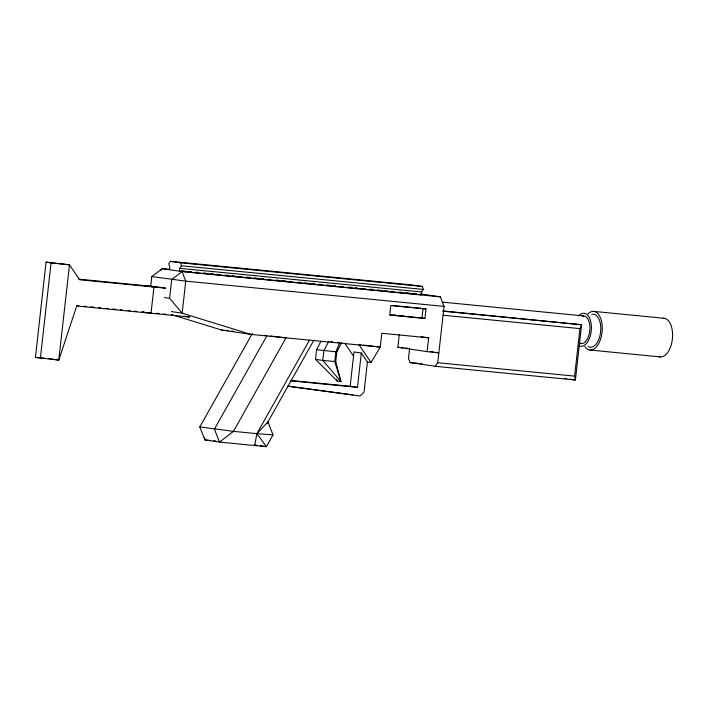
<?xml version="1.0" encoding="UTF-8"?>
<svg xmlns="http://www.w3.org/2000/svg" width="708" height="708" viewBox="0 0 708 708"><rect width="100%" height="100%" fill="white"/><g stroke="black" fill="none" stroke-linecap="round" stroke-linejoin="round"><path stroke-width="1.06" d="M183.717 316.157L189.682 317.042L76.712 305.998L58.791 360.089L35.4 357.416L46.091 262.137L69.481 264.81L79.65 279.757L165.672 288.174L155.733 286.696L78.455 279.138M40.374 358.159L51.056 262.88L46.091 262.137M150.76 285.952L151.813 276.562L162.176 268.642L169.876 269.394M169.495 269.606L169.805 266.845L168.654 263.872L170.424 261.323L412.313 284.979L422.251 286.457L423.402 289.439L421.632 291.979L421.322 294.74L179.434 271.093L179.743 268.332L181.522 265.783L180.363 262.81L170.424 261.323M435.588 352.31L438.845 352.788L427.119 351.646L428.667 337.831L381.789 333.256L380.24 347.062L250.862 334.406L182.16 313.175L169.593 298.298L171.699 279.518L182.062 271.598L440.358 296.856L444.049 306.396L437.73 362.735L435.243 366.293L410.1 362.549L408.489 358.381L409.605 348.433M341.61 342.628L336.831 351.929L335.751 361.602L340.964 381.656L337.309 381.108L315.502 359.337L316.582 349.672L320.883 341.3M361.319 353.026L357.469 387.356L350.159 386.267L354.009 351.938L361.319 353.026L367.417 362L364.036 392.188L360.053 395.984L287.793 386.152M427.119 351.646L397.878 347.292L399.312 334.539M423.057 308.529L425.986 308.962L424.924 318.441L421.995 318.007L423.057 308.529L414.269 307.67M435.243 366.293L575.409 380.001L574.604 376.116L579.94 328.618L581.604 324.76L443.235 310.936M254.659 445.527L256.898 433.65L309.458 340.141M339.353 343.477L335.849 351.929L334.769 361.593L340.964 381.656L322.813 360.425L315.502 359.337M328.671 341.46L323.892 350.761L322.813 360.425L335.751 361.602M199.806 426.942L233.463 431.358L256.898 433.65L267.951 421.88L273.031 434.854L266.385 446.677L219.507 442.093L204.886 439.916L199.806 426.942L252.367 333.433M266.934 423.703L313.865 340.194M367.417 362L371.072 362.54L380.24 347.062L363.142 345.088M160.92 270.447L162.176 268.642L182.062 271.598L185.753 281.138L182.16 313.175L171.327 311.555M336.831 351.929L316.582 349.672M273.031 434.854L256.898 433.65L266.385 446.677L260.119 445.739M35.4 357.416L44.71 358.239M180.363 262.81L422.251 286.457M181.522 265.783L423.402 289.439M179.743 268.332L421.632 291.979M181.593 270.792L184.885 271.111M189.284 271.545L191.487 271.757M195.886 272.191L198.081 272.403M203.577 272.943L205.78 273.155M211.276 273.695L213.471 273.908M217.869 274.341L220.073 274.554M225.569 275.093L227.764 275.306M232.162 275.739L234.366 275.952M239.862 276.492L242.065 276.704M246.455 277.138L249.756 277.456M254.154 277.89L256.358 278.102M261.854 278.642L264.049 278.855M268.447 279.288L270.651 279.501M276.147 280.041L278.341 280.253M282.74 280.687L286.041 281.005M290.439 281.439L292.634 281.651M298.139 282.191L300.334 282.404M304.732 282.837L306.927 283.05M312.432 283.589L314.626 283.802M319.025 284.227L322.326 284.554M326.724 284.988L328.919 285.2M333.318 285.625L335.521 285.846M341.017 286.377L343.212 286.598M348.708 287.129L350.911 287.351M355.31 287.775L357.505 287.997M363.009 288.528L365.204 288.749M369.603 289.174L372.904 289.501M377.302 289.926L379.497 290.147M384.993 290.678L387.196 290.899M391.595 291.324L393.79 291.546M399.285 292.077L401.489 292.298M405.888 292.723L409.18 293.05M593.693 311.387L664.007 318.264M442.695 302.157L583.79 315.954M444.049 306.396L185.753 281.138L151.813 276.562M392.294 305.52L412.074 307.458M425.986 308.962L390.825 305.529L389.763 314.998L424.924 318.441M442.535 311.166L581.604 324.76L575.409 380.001L569.94 379.187M443.058 315.228L579.94 328.618M393.436 314.989L395.63 315.202M401.126 315.741L403.321 315.954M407.719 316.387L409.914 316.6M390.135 314.892L421.995 318.007M590.012 350.026L660.325 356.903M76.606 305.475L78.783 305.688M84.252 306.228L86.438 306.44M90.81 306.865L94.084 307.192M98.456 307.617L100.642 307.83M106.103 308.361L108.289 308.573M112.66 309.007L115.935 309.325M120.307 309.75L122.493 309.962M127.953 310.502L130.139 310.715M134.511 311.139L136.697 311.352M142.14 311.883L144.29 312.095M149.662 312.626L151.813 312.83M156.105 313.255L159.335 313.564M163.628 313.989L165.778 314.202M171.15 314.724L173.301 314.936M174.779 315.573L221.622 330.052L228.215 330.698M231.507 331.017L233.711 331.238M397.878 347.292L403.206 347.814M405.339 348.017L407.472 348.23M330.689 341.654L332.698 341.849M337.734 342.345L339.743 342.539M437.73 362.735L574.604 376.116M410.1 362.549L417.764 363.301M419.95 363.514L422.145 363.726M290.917 380.479L350.159 386.267M290.546 380.815L357.469 387.356M352.743 394.896L287.917 386.196M210.373 440.456L204.886 439.916L204.771 437.765M213.674 440.774L215.869 440.987M51.056 262.88L69.481 264.81L58.791 360.089L48.852 358.602M361.009 344.84L358.868 344.592L371.072 362.54M270.164 335.981L286.023 337.849L233.463 431.358L219.507 442.093L214.427 429.119L266.987 335.61L264.898 335.3M420.472 293.9L440.358 296.856M412.375 293.413L416.357 294.006M419.34 294.448L421.322 294.74M144.007 285.545L153.955 287.023L151.008 313.263L146.043 312.52M164.353 297.519L169.593 298.298M421.092 336.707L428.667 337.831M430.181 351.495L433.429 351.982M142.06 311.927L144.051 312.228M564.48 378.373L566.665 378.691M221.622 330.052L250.862 334.406M254.898 444.96L256.986 445.279M344.858 343.318L353.407 355.876M336.371 379.143L337.309 381.108M575.728 323.892L575.737 323.928A13.894 7.381 -84.4 0 1 575.816 324.76M591.755 314.325A16.603 8.823 -84.4 0 1 600.588 332.008A16.603 8.823 -84.4 0 1 588.136 346.522M578.586 315.954A16.603 8.823 -84.4 0 1 591.401 327.459A16.603 8.823 -84.4 0 1 578.763 345.61M582.392 316.078A13.894 7.381 -84.4 0 1 589.782 330.875A13.894 7.381 -84.4 0 1 579.365 343.026M587.905 313.901A19.408 10.31 -84.4 0 1 600.827 318.777A19.408 10.31 -84.4 0 1 598.419 344.026A19.408 10.31 -84.4 0 1 584.79 346.531M663.361 318.246A19.408 10.31 -84.4 0 1 672.299 339.707A19.408 10.31 -84.4 0 1 658.431 356.389"/></g></svg>
